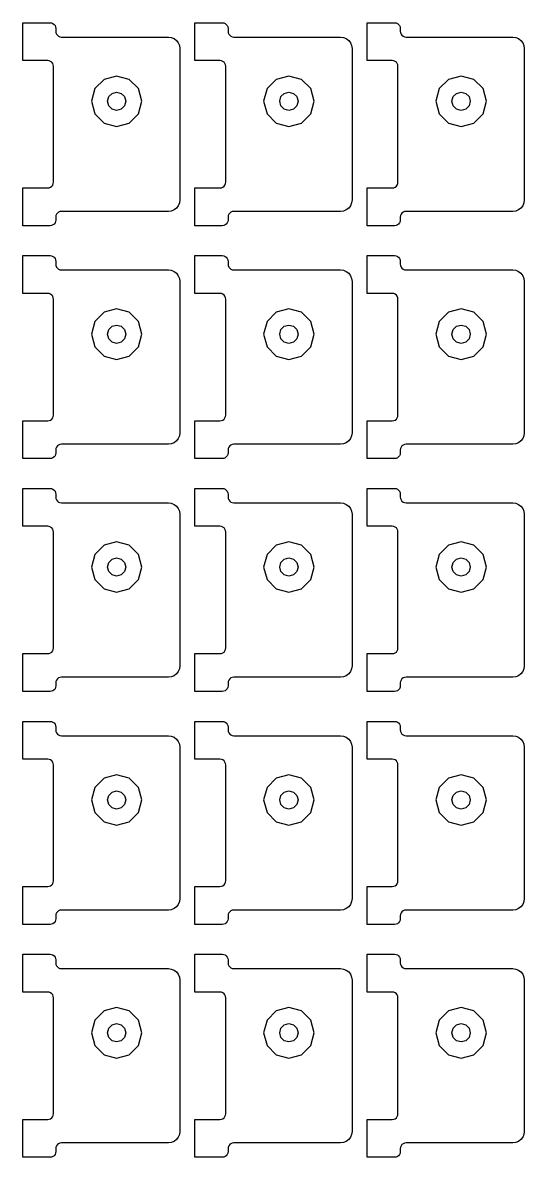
# Model space of a CAD drawing. Extents: x 11 to 212, y 11 to 212.
# Drawn here: x 128.77 to 133.91, y 73.14 to 84.78 of the extents above; entities that cross this region are included whole.
import ezdxf

# ---------------------------------------------------------------- set-up
doc = ezdxf.new("R2010")
doc.units = 0
doc.layers.add('G', color=7, linetype='continuous')

msp = doc.modelspace()

# ---------------------------------------------------------------- linework, layer by layer
at = {"layer": 'G'}
for points in [[(129.024, 83.082), (129.039, 83.084), (129.053, 83.09), (129.065, 83.1), (129.074, 83.112), (129.08, 83.126), (129.082, 83.141), (129.082, 84.329), (129.08, 84.345), (129.074, 84.359), (129.065, 84.371), (129.053, 84.38), (129.039, 84.386), (129.024, 84.388), (128.767, 84.388), (128.767, 84.776), (129.047, 84.776), (129.062, 84.774), (129.076, 84.769), (129.089, 84.759), (129.098, 84.747), (129.104, 84.733), (129.106, 84.718), (129.106, 84.688), (129.108, 84.673), (129.114, 84.659), (129.123, 84.647), (129.135, 84.637), (129.149, 84.631), (129.165, 84.629), (130.259, 84.629), (130.289, 84.625), (130.318, 84.614), (130.342, 84.595), (130.361, 84.571), (130.372, 84.542), (130.376, 84.512), (130.376, 82.959), (130.372, 82.928), (130.361, 82.9), (130.342, 82.876), (130.318, 82.857), (130.289, 82.845), (130.259, 82.841), (129.165, 82.841), (129.149, 82.839), (129.135, 82.833), (129.123, 82.824), (129.114, 82.812), (129.108, 82.798), (129.106, 82.782), (129.106, 82.753), (129.104, 82.738), (129.098, 82.724), (129.089, 82.711), (129.076, 82.702), (129.062, 82.696), (129.047, 82.694), (128.767, 82.694), (128.767, 83.082)], [(130.788, 83.082), (130.803, 83.084), (130.818, 83.09), (130.83, 83.1), (130.839, 83.112), (130.845, 83.126), (130.847, 83.141), (130.847, 84.329), (130.845, 84.345), (130.839, 84.359), (130.83, 84.371), (130.818, 84.38), (130.803, 84.386), (130.788, 84.388), (130.532, 84.388), (130.532, 84.776), (130.812, 84.776), (130.827, 84.774), (130.841, 84.769), (130.853, 84.759), (130.863, 84.747), (130.869, 84.733), (130.871, 84.718), (130.871, 84.688), (130.873, 84.673), (130.878, 84.659), (130.888, 84.647), (130.9, 84.637), (130.914, 84.631), (130.929, 84.629), (132.024, 84.629), (132.054, 84.625), (132.082, 84.614), (132.107, 84.595), (132.125, 84.571), (132.137, 84.542), (132.141, 84.512), (132.141, 82.959), (132.137, 82.928), (132.125, 82.9), (132.107, 82.876), (132.082, 82.857), (132.054, 82.845), (132.024, 82.841), (130.929, 82.841), (130.914, 82.839), (130.9, 82.833), (130.888, 82.824), (130.878, 82.812), (130.873, 82.798), (130.871, 82.782), (130.871, 82.753), (130.869, 82.738), (130.863, 82.724), (130.853, 82.711), (130.841, 82.702), (130.827, 82.696), (130.812, 82.694), (130.532, 82.694), (130.532, 83.082)], [(132.553, 83.082), (132.568, 83.084), (132.582, 83.09), (132.595, 83.1), (132.604, 83.112), (132.61, 83.126), (132.612, 83.141), (132.612, 84.329), (132.61, 84.345), (132.604, 84.359), (132.595, 84.371), (132.582, 84.38), (132.568, 84.386), (132.553, 84.388), (132.296, 84.388), (132.296, 84.776), (132.576, 84.776), (132.592, 84.774), (132.606, 84.769), (132.618, 84.759), (132.627, 84.747), (132.633, 84.733), (132.635, 84.718), (132.635, 84.688), (132.637, 84.673), (132.643, 84.659), (132.653, 84.647), (132.665, 84.637), (132.679, 84.631), (132.694, 84.629), (133.788, 84.629), (133.819, 84.625), (133.847, 84.614), (133.871, 84.595), (133.89, 84.571), (133.902, 84.542), (133.906, 84.512), (133.906, 82.959), (133.902, 82.928), (133.89, 82.9), (133.871, 82.876), (133.847, 82.857), (133.819, 82.845), (133.788, 82.841), (132.694, 82.841), (132.679, 82.839), (132.665, 82.833), (132.653, 82.824), (132.643, 82.812), (132.637, 82.798), (132.635, 82.782), (132.635, 82.753), (132.633, 82.738), (132.627, 82.724), (132.618, 82.711), (132.606, 82.702), (132.592, 82.696), (132.576, 82.694), (132.296, 82.694), (132.296, 83.082)], [(129.954, 83.841), (129.988, 83.971), (129.954, 84.1), (129.859, 84.195), (129.729, 84.229), (129.6, 84.195), (129.505, 84.1), (129.471, 83.971), (129.505, 83.841), (129.6, 83.746), (129.729, 83.712), (129.859, 83.746)], [(131.718, 83.841), (131.753, 83.971), (131.718, 84.1), (131.624, 84.195), (131.494, 84.229), (131.365, 84.195), (131.27, 84.1), (131.235, 83.971), (131.27, 83.841), (131.365, 83.746), (131.494, 83.712), (131.624, 83.746)], [(133.483, 83.841), (133.518, 83.971), (133.483, 84.1), (133.388, 84.195), (133.259, 84.229), (133.129, 84.195), (133.035, 84.1), (133, 83.971), (133.035, 83.841), (133.129, 83.746), (133.259, 83.712), (133.388, 83.746)], [(129.824, 83.971), (129.811, 83.924), (129.776, 83.889), (129.729, 83.876), (129.682, 83.889), (129.648, 83.924), (129.635, 83.971), (129.648, 84.018), (129.682, 84.052), (129.729, 84.065), (129.776, 84.052), (129.811, 84.018)], [(131.588, 83.971), (131.576, 83.924), (131.541, 83.889), (131.494, 83.876), (131.447, 83.889), (131.413, 83.924), (131.4, 83.971), (131.413, 84.018), (131.447, 84.052), (131.494, 84.065), (131.541, 84.052), (131.576, 84.018)], [(133.353, 83.971), (133.34, 83.924), (133.306, 83.889), (133.259, 83.876), (133.212, 83.889), (133.177, 83.924), (133.165, 83.971), (133.177, 84.018), (133.212, 84.052), (133.259, 84.065), (133.306, 84.052), (133.34, 84.018)], [(129.024, 80.694), (129.039, 80.696), (129.053, 80.702), (129.065, 80.711), (129.074, 80.724), (129.08, 80.738), (129.082, 80.753), (129.082, 81.941), (129.08, 81.956), (129.074, 81.971), (129.065, 81.983), (129.053, 81.992), (129.039, 81.998), (129.024, 82), (128.767, 82), (128.767, 82.388), (129.047, 82.388), (129.062, 82.386), (129.076, 82.38), (129.089, 82.371), (129.098, 82.359), (129.104, 82.345), (129.106, 82.329), (129.106, 82.3), (129.108, 82.285), (129.114, 82.271), (129.123, 82.258), (129.135, 82.249), (129.149, 82.243), (129.165, 82.241), (130.259, 82.241), (130.289, 82.237), (130.318, 82.225), (130.342, 82.207), (130.361, 82.182), (130.372, 82.154), (130.376, 82.124), (130.376, 80.571), (130.372, 80.54), (130.361, 80.512), (130.342, 80.487), (130.318, 80.469), (130.289, 80.457), (130.259, 80.453), (129.165, 80.453), (129.149, 80.451), (129.135, 80.445), (129.123, 80.436), (129.114, 80.424), (129.108, 80.409), (129.106, 80.394), (129.106, 80.365), (129.104, 80.349), (129.098, 80.335), (129.089, 80.323), (129.076, 80.314), (129.062, 80.308), (129.047, 80.306), (128.767, 80.306), (128.767, 80.694)], [(130.788, 80.694), (130.803, 80.696), (130.818, 80.702), (130.83, 80.711), (130.839, 80.724), (130.845, 80.738), (130.847, 80.753), (130.847, 81.941), (130.845, 81.956), (130.839, 81.971), (130.83, 81.983), (130.818, 81.992), (130.803, 81.998), (130.788, 82), (130.532, 82), (130.532, 82.388), (130.812, 82.388), (130.827, 82.386), (130.841, 82.38), (130.853, 82.371), (130.863, 82.359), (130.869, 82.345), (130.871, 82.329), (130.871, 82.3), (130.873, 82.285), (130.878, 82.271), (130.888, 82.258), (130.9, 82.249), (130.914, 82.243), (130.929, 82.241), (132.024, 82.241), (132.054, 82.237), (132.082, 82.225), (132.107, 82.207), (132.125, 82.182), (132.137, 82.154), (132.141, 82.124), (132.141, 80.571), (132.137, 80.54), (132.125, 80.512), (132.107, 80.487), (132.082, 80.469), (132.054, 80.457), (132.024, 80.453), (130.929, 80.453), (130.914, 80.451), (130.9, 80.445), (130.888, 80.436), (130.878, 80.424), (130.873, 80.409), (130.871, 80.394), (130.871, 80.365), (130.869, 80.349), (130.863, 80.335), (130.853, 80.323), (130.841, 80.314), (130.827, 80.308), (130.812, 80.306), (130.532, 80.306), (130.532, 80.694)], [(132.553, 80.694), (132.568, 80.696), (132.582, 80.702), (132.595, 80.711), (132.604, 80.724), (132.61, 80.738), (132.612, 80.753), (132.612, 81.941), (132.61, 81.956), (132.604, 81.971), (132.595, 81.983), (132.582, 81.992), (132.568, 81.998), (132.553, 82), (132.296, 82), (132.296, 82.388), (132.576, 82.388), (132.592, 82.386), (132.606, 82.38), (132.618, 82.371), (132.627, 82.359), (132.633, 82.345), (132.635, 82.329), (132.635, 82.3), (132.637, 82.285), (132.643, 82.271), (132.653, 82.258), (132.665, 82.249), (132.679, 82.243), (132.694, 82.241), (133.788, 82.241), (133.819, 82.237), (133.847, 82.225), (133.871, 82.207), (133.89, 82.182), (133.902, 82.154), (133.906, 82.124), (133.906, 80.571), (133.902, 80.54), (133.89, 80.512), (133.871, 80.487), (133.847, 80.469), (133.819, 80.457), (133.788, 80.453), (132.694, 80.453), (132.679, 80.451), (132.665, 80.445), (132.653, 80.436), (132.643, 80.424), (132.637, 80.409), (132.635, 80.394), (132.635, 80.365), (132.633, 80.349), (132.627, 80.335), (132.618, 80.323), (132.606, 80.314), (132.592, 80.308), (132.576, 80.306), (132.296, 80.306), (132.296, 80.694)], [(129.954, 81.453), (129.988, 81.582), (129.954, 81.712), (129.859, 81.807), (129.729, 81.841), (129.6, 81.807), (129.505, 81.712), (129.471, 81.582), (129.505, 81.453), (129.6, 81.358), (129.729, 81.324), (129.859, 81.358)], [(131.718, 81.453), (131.753, 81.582), (131.718, 81.712), (131.624, 81.807), (131.494, 81.841), (131.365, 81.807), (131.27, 81.712), (131.235, 81.582), (131.27, 81.453), (131.365, 81.358), (131.494, 81.324), (131.624, 81.358)], [(133.483, 81.453), (133.518, 81.582), (133.483, 81.712), (133.388, 81.807), (133.259, 81.841), (133.129, 81.807), (133.035, 81.712), (133, 81.582), (133.035, 81.453), (133.129, 81.358), (133.259, 81.324), (133.388, 81.358)], [(129.824, 81.582), (129.811, 81.535), (129.776, 81.501), (129.729, 81.488), (129.682, 81.501), (129.648, 81.535), (129.635, 81.582), (129.648, 81.629), (129.682, 81.664), (129.729, 81.676), (129.776, 81.664), (129.811, 81.629)], [(131.588, 81.582), (131.576, 81.535), (131.541, 81.501), (131.494, 81.488), (131.447, 81.501), (131.413, 81.535), (131.4, 81.582), (131.413, 81.629), (131.447, 81.664), (131.494, 81.676), (131.541, 81.664), (131.576, 81.629)], [(133.353, 81.582), (133.34, 81.535), (133.306, 81.501), (133.259, 81.488), (133.212, 81.501), (133.177, 81.535), (133.165, 81.582), (133.177, 81.629), (133.212, 81.664), (133.259, 81.676), (133.306, 81.664), (133.34, 81.629)], [(129.024, 78.306), (129.039, 78.308), (129.053, 78.314), (129.065, 78.323), (129.074, 78.335), (129.08, 78.349), (129.082, 78.365), (129.082, 79.553), (129.08, 79.568), (129.074, 79.582), (129.065, 79.595), (129.053, 79.604), (129.039, 79.61), (129.024, 79.612), (128.767, 79.612), (128.767, 80), (129.047, 80), (129.062, 79.998), (129.076, 79.992), (129.089, 79.983), (129.098, 79.971), (129.104, 79.956), (129.106, 79.941), (129.106, 79.912), (129.108, 79.897), (129.114, 79.882), (129.123, 79.87), (129.135, 79.861), (129.149, 79.855), (129.165, 79.853), (130.259, 79.853), (130.289, 79.849), (130.318, 79.837), (130.342, 79.818), (130.361, 79.794), (130.372, 79.766), (130.376, 79.735), (130.376, 78.182), (130.372, 78.152), (130.361, 78.124), (130.342, 78.099), (130.318, 78.08), (130.289, 78.069), (130.259, 78.065), (129.165, 78.065), (129.149, 78.063), (129.135, 78.057), (129.123, 78.047), (129.114, 78.035), (129.108, 78.021), (129.106, 78.006), (129.106, 77.976), (129.104, 77.961), (129.098, 77.947), (129.089, 77.935), (129.076, 77.926), (129.062, 77.92), (129.047, 77.918), (128.767, 77.918), (128.767, 78.306)], [(130.788, 78.306), (130.803, 78.308), (130.818, 78.314), (130.83, 78.323), (130.839, 78.335), (130.845, 78.349), (130.847, 78.365), (130.847, 79.553), (130.845, 79.568), (130.839, 79.582), (130.83, 79.595), (130.818, 79.604), (130.803, 79.61), (130.788, 79.612), (130.532, 79.612), (130.532, 80), (130.812, 80), (130.827, 79.998), (130.841, 79.992), (130.853, 79.983), (130.863, 79.971), (130.869, 79.956), (130.871, 79.941), (130.871, 79.912), (130.873, 79.897), (130.878, 79.882), (130.888, 79.87), (130.9, 79.861), (130.914, 79.855), (130.929, 79.853), (132.024, 79.853), (132.054, 79.849), (132.082, 79.837), (132.107, 79.818), (132.125, 79.794), (132.137, 79.766), (132.141, 79.735), (132.141, 78.182), (132.137, 78.152), (132.125, 78.124), (132.107, 78.099), (132.082, 78.08), (132.054, 78.069), (132.024, 78.065), (130.929, 78.065), (130.914, 78.063), (130.9, 78.057), (130.888, 78.047), (130.878, 78.035), (130.873, 78.021), (130.871, 78.006), (130.871, 77.976), (130.869, 77.961), (130.863, 77.947), (130.853, 77.935), (130.841, 77.926), (130.827, 77.92), (130.812, 77.918), (130.532, 77.918), (130.532, 78.306)], [(132.553, 78.306), (132.568, 78.308), (132.582, 78.314), (132.595, 78.323), (132.604, 78.335), (132.61, 78.349), (132.612, 78.365), (132.612, 79.553), (132.61, 79.568), (132.604, 79.582), (132.595, 79.595), (132.582, 79.604), (132.568, 79.61), (132.553, 79.612), (132.296, 79.612), (132.296, 80), (132.576, 80), (132.592, 79.998), (132.606, 79.992), (132.618, 79.983), (132.627, 79.971), (132.633, 79.956), (132.635, 79.941), (132.635, 79.912), (132.637, 79.897), (132.643, 79.882), (132.653, 79.87), (132.665, 79.861), (132.679, 79.855), (132.694, 79.853), (133.788, 79.853), (133.819, 79.849), (133.847, 79.837), (133.871, 79.818), (133.89, 79.794), (133.902, 79.766), (133.906, 79.735), (133.906, 78.182), (133.902, 78.152), (133.89, 78.124), (133.871, 78.099), (133.847, 78.08), (133.819, 78.069), (133.788, 78.065), (132.694, 78.065), (132.679, 78.063), (132.665, 78.057), (132.653, 78.047), (132.643, 78.035), (132.637, 78.021), (132.635, 78.006), (132.635, 77.976), (132.633, 77.961), (132.627, 77.947), (132.618, 77.935), (132.606, 77.926), (132.592, 77.92), (132.576, 77.918), (132.296, 77.918), (132.296, 78.306)], [(129.954, 79.065), (129.988, 79.194), (129.954, 79.324), (129.859, 79.418), (129.729, 79.453), (129.6, 79.418), (129.505, 79.324), (129.471, 79.194), (129.505, 79.065), (129.6, 78.97), (129.729, 78.935), (129.859, 78.97)], [(131.718, 79.065), (131.753, 79.194), (131.718, 79.324), (131.624, 79.418), (131.494, 79.453), (131.365, 79.418), (131.27, 79.324), (131.235, 79.194), (131.27, 79.065), (131.365, 78.97), (131.494, 78.935), (131.624, 78.97)], [(133.483, 79.065), (133.518, 79.194), (133.483, 79.324), (133.388, 79.418), (133.259, 79.453), (133.129, 79.418), (133.035, 79.324), (133, 79.194), (133.035, 79.065), (133.129, 78.97), (133.259, 78.935), (133.388, 78.97)], [(129.824, 79.194), (129.811, 79.147), (129.776, 79.113), (129.729, 79.1), (129.682, 79.113), (129.648, 79.147), (129.635, 79.194), (129.648, 79.241), (129.682, 79.276), (129.729, 79.288), (129.776, 79.276), (129.811, 79.241)], [(131.588, 79.194), (131.576, 79.147), (131.541, 79.113), (131.494, 79.1), (131.447, 79.113), (131.413, 79.147), (131.4, 79.194), (131.413, 79.241), (131.447, 79.276), (131.494, 79.288), (131.541, 79.276), (131.576, 79.241)], [(133.353, 79.194), (133.34, 79.147), (133.306, 79.113), (133.259, 79.1), (133.212, 79.113), (133.177, 79.147), (133.165, 79.194), (133.177, 79.241), (133.212, 79.276), (133.259, 79.288), (133.306, 79.276), (133.34, 79.241)], [(129.024, 75.918), (129.039, 75.92), (129.053, 75.926), (129.065, 75.935), (129.074, 75.947), (129.08, 75.961), (129.082, 75.976), (129.082, 77.165), (129.08, 77.18), (129.074, 77.194), (129.065, 77.206), (129.053, 77.216), (129.039, 77.222), (129.024, 77.224), (128.767, 77.224), (128.767, 77.612), (129.047, 77.612), (129.062, 77.61), (129.076, 77.604), (129.089, 77.595), (129.098, 77.582), (129.104, 77.568), (129.106, 77.553), (129.106, 77.524), (129.108, 77.508), (129.114, 77.494), (129.123, 77.482), (129.135, 77.473), (129.149, 77.467), (129.165, 77.465), (130.259, 77.465), (130.289, 77.461), (130.318, 77.449), (130.342, 77.43), (130.361, 77.406), (130.372, 77.378), (130.376, 77.347), (130.376, 75.794), (130.372, 75.764), (130.361, 75.735), (130.342, 75.711), (130.318, 75.692), (130.289, 75.68), (130.259, 75.676), (129.165, 75.676), (129.149, 75.674), (129.135, 75.669), (129.123, 75.659), (129.114, 75.647), (129.108, 75.633), (129.106, 75.618), (129.106, 75.588), (129.104, 75.573), (129.098, 75.559), (129.089, 75.547), (129.076, 75.537), (129.062, 75.531), (129.047, 75.529), (128.767, 75.529), (128.767, 75.918)], [(130.788, 75.918), (130.803, 75.92), (130.818, 75.926), (130.83, 75.935), (130.839, 75.947), (130.845, 75.961), (130.847, 75.976), (130.847, 77.165), (130.845, 77.18), (130.839, 77.194), (130.83, 77.206), (130.818, 77.216), (130.803, 77.222), (130.788, 77.224), (130.532, 77.224), (130.532, 77.612), (130.812, 77.612), (130.827, 77.61), (130.841, 77.604), (130.853, 77.595), (130.863, 77.582), (130.869, 77.568), (130.871, 77.553), (130.871, 77.524), (130.873, 77.508), (130.878, 77.494), (130.888, 77.482), (130.9, 77.473), (130.914, 77.467), (130.929, 77.465), (132.024, 77.465), (132.054, 77.461), (132.082, 77.449), (132.107, 77.43), (132.125, 77.406), (132.137, 77.378), (132.141, 77.347), (132.141, 75.794), (132.137, 75.764), (132.125, 75.735), (132.107, 75.711), (132.082, 75.692), (132.054, 75.68), (132.024, 75.676), (130.929, 75.676), (130.914, 75.674), (130.9, 75.669), (130.888, 75.659), (130.878, 75.647), (130.873, 75.633), (130.871, 75.618), (130.871, 75.588), (130.869, 75.573), (130.863, 75.559), (130.853, 75.547), (130.841, 75.537), (130.827, 75.531), (130.812, 75.529), (130.532, 75.529), (130.532, 75.918)], [(132.553, 75.918), (132.568, 75.92), (132.582, 75.926), (132.595, 75.935), (132.604, 75.947), (132.61, 75.961), (132.612, 75.976), (132.612, 77.165), (132.61, 77.18), (132.604, 77.194), (132.595, 77.206), (132.582, 77.216), (132.568, 77.222), (132.553, 77.224), (132.296, 77.224), (132.296, 77.612), (132.576, 77.612), (132.592, 77.61), (132.606, 77.604), (132.618, 77.595), (132.627, 77.582), (132.633, 77.568), (132.635, 77.553), (132.635, 77.524), (132.637, 77.508), (132.643, 77.494), (132.653, 77.482), (132.665, 77.473), (132.679, 77.467), (132.694, 77.465), (133.788, 77.465), (133.819, 77.461), (133.847, 77.449), (133.871, 77.43), (133.89, 77.406), (133.902, 77.378), (133.906, 77.347), (133.906, 75.794), (133.902, 75.764), (133.89, 75.735), (133.871, 75.711), (133.847, 75.692), (133.819, 75.68), (133.788, 75.676), (132.694, 75.676), (132.679, 75.674), (132.665, 75.669), (132.653, 75.659), (132.643, 75.647), (132.637, 75.633), (132.635, 75.618), (132.635, 75.588), (132.633, 75.573), (132.627, 75.559), (132.618, 75.547), (132.606, 75.537), (132.592, 75.531), (132.576, 75.529), (132.296, 75.529), (132.296, 75.918)], [(129.954, 76.676), (129.988, 76.806), (129.954, 76.935), (129.859, 77.03), (129.729, 77.065), (129.6, 77.03), (129.505, 76.935), (129.471, 76.806), (129.505, 76.676), (129.6, 76.582), (129.729, 76.547), (129.859, 76.582)], [(131.718, 76.676), (131.753, 76.806), (131.718, 76.935), (131.624, 77.03), (131.494, 77.065), (131.365, 77.03), (131.27, 76.935), (131.235, 76.806), (131.27, 76.676), (131.365, 76.582), (131.494, 76.547), (131.624, 76.582)], [(133.483, 76.676), (133.518, 76.806), (133.483, 76.935), (133.388, 77.03), (133.259, 77.065), (133.129, 77.03), (133.035, 76.935), (133, 76.806), (133.035, 76.676), (133.129, 76.582), (133.259, 76.547), (133.388, 76.582)], [(129.824, 76.806), (129.811, 76.759), (129.776, 76.724), (129.729, 76.712), (129.682, 76.724), (129.648, 76.759), (129.635, 76.806), (129.648, 76.853), (129.682, 76.887), (129.729, 76.9), (129.776, 76.887), (129.811, 76.853)], [(131.588, 76.806), (131.576, 76.759), (131.541, 76.724), (131.494, 76.712), (131.447, 76.724), (131.413, 76.759), (131.4, 76.806), (131.413, 76.853), (131.447, 76.887), (131.494, 76.9), (131.541, 76.887), (131.576, 76.853)], [(133.353, 76.806), (133.34, 76.759), (133.306, 76.724), (133.259, 76.712), (133.212, 76.724), (133.177, 76.759), (133.165, 76.806), (133.177, 76.853), (133.212, 76.887), (133.259, 76.9), (133.306, 76.887), (133.34, 76.853)], [(129.024, 73.529), (129.039, 73.531), (129.053, 73.537), (129.065, 73.547), (129.074, 73.559), (129.08, 73.573), (129.082, 73.588), (129.082, 74.776), (129.08, 74.792), (129.074, 74.806), (129.065, 74.818), (129.053, 74.827), (129.039, 74.833), (129.024, 74.835), (128.767, 74.835), (128.767, 75.224), (129.047, 75.224), (129.062, 75.222), (129.076, 75.216), (129.089, 75.206), (129.098, 75.194), (129.104, 75.18), (129.106, 75.165), (129.106, 75.135), (129.108, 75.12), (129.114, 75.106), (129.123, 75.094), (129.135, 75.084), (129.149, 75.078), (129.165, 75.076), (130.259, 75.076), (130.289, 75.072), (130.318, 75.061), (130.342, 75.042), (130.361, 75.018), (130.372, 74.989), (130.376, 74.959), (130.376, 73.406), (130.372, 73.375), (130.361, 73.347), (130.342, 73.323), (130.318, 73.304), (130.289, 73.292), (130.259, 73.288), (129.165, 73.288), (129.149, 73.286), (129.135, 73.28), (129.123, 73.271), (129.114, 73.259), (129.108, 73.245), (129.106, 73.229), (129.106, 73.2), (129.104, 73.185), (129.098, 73.171), (129.089, 73.158), (129.076, 73.149), (129.062, 73.143), (129.047, 73.141), (128.767, 73.141), (128.767, 73.529)], [(130.788, 73.529), (130.803, 73.531), (130.818, 73.537), (130.83, 73.547), (130.839, 73.559), (130.845, 73.573), (130.847, 73.588), (130.847, 74.776), (130.845, 74.792), (130.839, 74.806), (130.83, 74.818), (130.818, 74.827), (130.803, 74.833), (130.788, 74.835), (130.532, 74.835), (130.532, 75.224), (130.812, 75.224), (130.827, 75.222), (130.841, 75.216), (130.853, 75.206), (130.863, 75.194), (130.869, 75.18), (130.871, 75.165), (130.871, 75.135), (130.873, 75.12), (130.878, 75.106), (130.888, 75.094), (130.9, 75.084), (130.914, 75.078), (130.929, 75.076), (132.024, 75.076), (132.054, 75.072), (132.082, 75.061), (132.107, 75.042), (132.125, 75.018), (132.137, 74.989), (132.141, 74.959), (132.141, 73.406), (132.137, 73.375), (132.125, 73.347), (132.107, 73.323), (132.082, 73.304), (132.054, 73.292), (132.024, 73.288), (130.929, 73.288), (130.914, 73.286), (130.9, 73.28), (130.888, 73.271), (130.878, 73.259), (130.873, 73.245), (130.871, 73.229), (130.871, 73.2), (130.869, 73.185), (130.863, 73.171), (130.853, 73.158), (130.841, 73.149), (130.827, 73.143), (130.812, 73.141), (130.532, 73.141), (130.532, 73.529)], [(132.553, 73.529), (132.568, 73.531), (132.582, 73.537), (132.595, 73.547), (132.604, 73.559), (132.61, 73.573), (132.612, 73.588), (132.612, 74.776), (132.61, 74.792), (132.604, 74.806), (132.595, 74.818), (132.582, 74.827), (132.568, 74.833), (132.553, 74.835), (132.296, 74.835), (132.296, 75.224), (132.576, 75.224), (132.592, 75.222), (132.606, 75.216), (132.618, 75.206), (132.627, 75.194), (132.633, 75.18), (132.635, 75.165), (132.635, 75.135), (132.637, 75.12), (132.643, 75.106), (132.653, 75.094), (132.665, 75.084), (132.679, 75.078), (132.694, 75.076), (133.788, 75.076), (133.819, 75.072), (133.847, 75.061), (133.871, 75.042), (133.89, 75.018), (133.902, 74.989), (133.906, 74.959), (133.906, 73.406), (133.902, 73.375), (133.89, 73.347), (133.871, 73.323), (133.847, 73.304), (133.819, 73.292), (133.788, 73.288), (132.694, 73.288), (132.679, 73.286), (132.665, 73.28), (132.653, 73.271), (132.643, 73.259), (132.637, 73.245), (132.635, 73.229), (132.635, 73.2), (132.633, 73.185), (132.627, 73.171), (132.618, 73.158), (132.606, 73.149), (132.592, 73.143), (132.576, 73.141), (132.296, 73.141), (132.296, 73.529)], [(129.954, 74.288), (129.988, 74.418), (129.954, 74.547), (129.859, 74.642), (129.729, 74.676), (129.6, 74.642), (129.505, 74.547), (129.471, 74.418), (129.505, 74.288), (129.6, 74.193), (129.729, 74.159), (129.859, 74.193)], [(131.718, 74.288), (131.753, 74.418), (131.718, 74.547), (131.624, 74.642), (131.494, 74.676), (131.365, 74.642), (131.27, 74.547), (131.235, 74.418), (131.27, 74.288), (131.365, 74.193), (131.494, 74.159), (131.624, 74.193)], [(133.483, 74.288), (133.518, 74.418), (133.483, 74.547), (133.388, 74.642), (133.259, 74.676), (133.129, 74.642), (133.035, 74.547), (133, 74.418), (133.035, 74.288), (133.129, 74.193), (133.259, 74.159), (133.388, 74.193)], [(129.824, 74.418), (129.811, 74.371), (129.776, 74.336), (129.729, 74.324), (129.682, 74.336), (129.648, 74.371), (129.635, 74.418), (129.648, 74.465), (129.682, 74.499), (129.729, 74.512), (129.776, 74.499), (129.811, 74.465)], [(131.588, 74.418), (131.576, 74.371), (131.541, 74.336), (131.494, 74.324), (131.447, 74.336), (131.413, 74.371), (131.4, 74.418), (131.413, 74.465), (131.447, 74.499), (131.494, 74.512), (131.541, 74.499), (131.576, 74.465)], [(133.353, 74.418), (133.34, 74.371), (133.306, 74.336), (133.259, 74.324), (133.212, 74.336), (133.177, 74.371), (133.165, 74.418), (133.177, 74.465), (133.212, 74.499), (133.259, 74.512), (133.306, 74.499), (133.34, 74.465)]]:
    msp.add_lwpolyline(points, close=True, dxfattribs=at)

doc.saveas('drawing.dxf')
